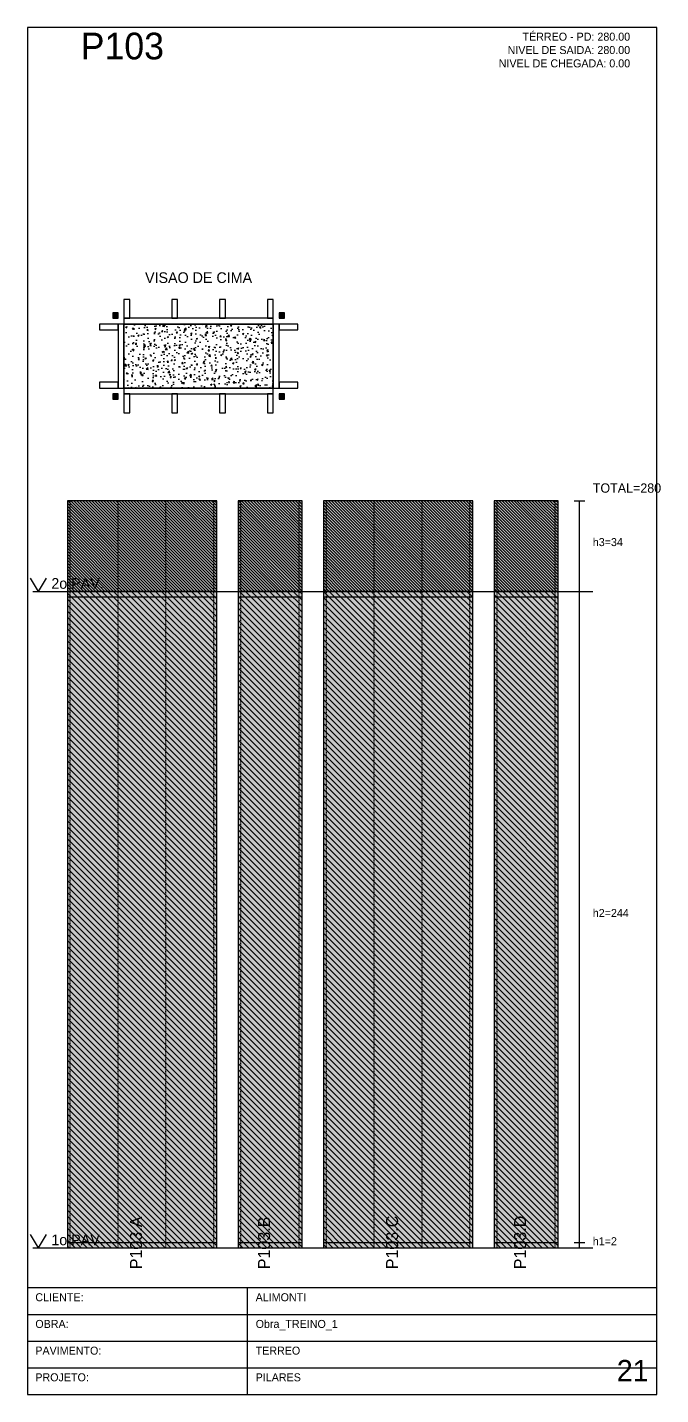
# Model space of a CAD drawing. Header units: metres. Extents: x 0 to 1466, y 0 to 2698.
# Drawn here: x 0 to 237, y 2186 to 2698 of the extents above; entities that cross this region are included whole.
import ezdxf
from ezdxf.enums import TextEntityAlignment as Align

# ---------------------------------------------------------------- set-up
doc = ezdxf.new("R2010")
doc.units = ezdxf.units.M
doc.linetypes.add('DASHED', pattern=[0.5, 0.25, -0.25])
for name, color, linetype in [('BORDA_CELULA', 9, 'Continuous'), ('CARIMBO', 9, 'Continuous'), ('CHAPA', 1, 'Continuous'), ('CONCRETO', 4, 'Continuous'), ('COTA', 241, 'Continuous'), ('Hachura', 251, 'Continuous'), ('LABEL_ID', 3, 'Continuous'), ('Nivel', 4, 'Continuous'), ('NOMENCLATURA', 1, 'Continuous'), ('Paineis', 7, 'Continuous'), ('SARR_2.2x7', 82, 'Continuous'), ('Texto Secao', 2, 'Continuous'), ('TEXTO_GERAL', 2, 'Continuous')]:
    doc.layers.add(name, color=color, linetype=linetype)

msp = doc.modelspace()

# ---------------------------------------------------------------- hatches: boundary and pattern name
at = {"layer": 'CHAPA'}
h = msp.add_hatch(color=1, dxfattribs=at)
h.dxf.hatch_style = 1
h.paths.add_polyline_path([(32, 2589), (34, 2589), (34, 2591), (32, 2591)])
h = msp.add_hatch(color=1, dxfattribs=at)
h.dxf.hatch_style = 1
h.paths.add_polyline_path([(94.4, 2589), (96.4, 2589), (96.4, 2591), (94.4, 2591)])
h = msp.add_hatch(color=1, dxfattribs=at)
h.dxf.hatch_style = 1
h.paths.add_polyline_path([(32, 2558.6), (34, 2558.6), (34, 2560.6), (32, 2560.6)])
h = msp.add_hatch(color=1, dxfattribs=at)
h.dxf.hatch_style = 1
h.paths.add_polyline_path([(94.4, 2558.6), (96.4, 2558.6), (96.4, 2560.6), (94.4, 2560.6)])
at = {"layer": 'COTA'}
h = msp.add_hatch(dxfattribs=at)
h.set_pattern_fill('AR-CONC', scale=0.03)
h.paths.add_polyline_path([(36.2, 2562.8), (92.2, 2562.8), (92.2, 2586.8), (36.2, 2586.8)])
at = {"layer": 'Hachura'}
h = msp.add_hatch(color=7, dxfattribs=at)
h.dxf.hatch_style = 1
h.paths.add_polyline_path([(15, 2486.6), (71, 2486.6), (71, 2520.6), (15, 2520.6)])
h = msp.add_hatch(dxfattribs=at)
h.set_pattern_fill('ANSI31', scale=0.25, angle=270)
h.paths.add_polyline_path([(15, 2486.6), (71, 2486.6), (71, 2520.6), (15, 2520.6)])
h = msp.add_hatch(color=7, dxfattribs=at)
h.dxf.hatch_style = 1
h.paths.add_polyline_path([(79, 2486.6), (103, 2486.6), (103, 2520.6), (79, 2520.6)])
h = msp.add_hatch(dxfattribs=at)
h.set_pattern_fill('ANSI31', scale=0.25, angle=270)
h.paths.add_polyline_path([(79, 2486.6), (103, 2486.6), (103, 2520.6), (79, 2520.6)])
h = msp.add_hatch(color=7, dxfattribs=at)
h.dxf.hatch_style = 1
h.paths.add_polyline_path([(111, 2486.6), (167, 2486.6), (167, 2520.6), (111, 2520.6)])
h = msp.add_hatch(dxfattribs=at)
h.set_pattern_fill('ANSI31', scale=0.25, angle=270)
h.paths.add_polyline_path([(111, 2486.6), (167, 2486.6), (167, 2520.6), (111, 2520.6)])
h = msp.add_hatch(color=7, dxfattribs=at)
h.dxf.hatch_style = 1
h.paths.add_polyline_path([(175, 2486.6), (199, 2486.6), (199, 2520.6), (175, 2520.6)])
h = msp.add_hatch(dxfattribs=at)
h.set_pattern_fill('ANSI31', scale=0.25, angle=270)
h.paths.add_polyline_path([(175, 2486.6), (199, 2486.6), (199, 2520.6), (175, 2520.6)])
h = msp.add_hatch(color=7, dxfattribs=at)
h.dxf.hatch_style = 1
h.paths.add_polyline_path([(15, 2240.6), (71, 2240.6), (71, 2486.6), (15, 2486.6)])
h = msp.add_hatch(dxfattribs=at)
h.set_pattern_fill('ANSI31', scale=0.5, angle=270)
h.paths.add_polyline_path([(15, 2240.6), (71, 2240.6), (71, 2486.6), (15, 2486.6)])
h = msp.add_hatch(color=7, dxfattribs=at)
h.dxf.hatch_style = 1
h.paths.add_polyline_path([(79, 2240.6), (103, 2240.6), (103, 2486.6), (79, 2486.6)])
h = msp.add_hatch(dxfattribs=at)
h.set_pattern_fill('ANSI31', scale=0.5, angle=270)
h.paths.add_polyline_path([(79, 2240.6), (103, 2240.6), (103, 2486.6), (79, 2486.6)])
h = msp.add_hatch(color=7, dxfattribs=at)
h.dxf.hatch_style = 1
h.paths.add_polyline_path([(111, 2240.6), (167, 2240.6), (167, 2486.6), (111, 2486.6)])
h = msp.add_hatch(dxfattribs=at)
h.set_pattern_fill('ANSI31', scale=0.5, angle=270)
h.paths.add_polyline_path([(111, 2240.6), (167, 2240.6), (167, 2486.6), (111, 2486.6)])
h = msp.add_hatch(color=7, dxfattribs=at)
h.dxf.hatch_style = 1
h.paths.add_polyline_path([(175, 2240.6), (199, 2240.6), (199, 2486.6), (175, 2486.6)])
h = msp.add_hatch(dxfattribs=at)
h.set_pattern_fill('ANSI31', scale=0.5, angle=270)
h.paths.add_polyline_path([(175, 2240.6), (199, 2240.6), (199, 2486.6), (175, 2486.6)])

# ---------------------------------------------------------------- linework, layer by layer
at = {"layer": 'BORDA_CELULA', "color": 9}
msp.add_lwpolyline([(0, 2185.6), (236, 2185.6), (236, 2698), (0, 2698)], close=True, dxfattribs=at)
at = {"layer": 'CARIMBO', "color": 40}
for p, q in [((82.6, 2185.6), (82.6, 2225.6)), ((0, 2215.6), (236, 2215.6)), ((0, 2205.6), (236, 2205.6)), ((0, 2195.6), (236, 2195.6))]:
    msp.add_line(p, q, dxfattribs=at)
msp.add_lwpolyline([(0, 2185.6), (236, 2185.6), (236, 2225.6), (0, 2225.6)], close=True, dxfattribs=at)
at = {"layer": 'CHAPA', "color": 1}
for points in [[(32, 2589), (34, 2589), (34, 2591), (32, 2591)], [(94.4, 2589), (96.4, 2589), (96.4, 2591), (94.4, 2591)], [(32, 2558.6), (34, 2558.6), (34, 2560.6), (32, 2560.6)], [(94.4, 2558.6), (96.4, 2558.6), (96.4, 2560.6), (94.4, 2560.6)]]:
    msp.add_lwpolyline(points, close=True, dxfattribs=at)
at = {"layer": 'CONCRETO', "color": 4}
msp.add_lwpolyline([(36.2, 2562.8), (92.2, 2562.8), (92.2, 2586.8), (36.2, 2586.8)], close=True, dxfattribs=at)
at = {"layer": 'COTA', "color": 8}
for p, q in [((205, 2520.6), (209, 2520.6)), ((207, 2240.6), (207, 2520.6)), ((205, 2486.6), (209, 2486.6)), ((205, 2486.6), (209, 2486.6)), ((205, 2242.6), (209, 2242.6)), ((205, 2242.6), (209, 2242.6)), ((205, 2240.6), (209, 2240.6))]:
    msp.add_line(p, q, dxfattribs=at)
at = {"layer": 'Nivel', "color": 4}
for p, q in [((1, 2491.6), (4, 2486.6)), ((7, 2491.6), (4, 2486.6)), ((2, 2486.6), (212, 2486.6)), ((1, 2245.6), (4, 2240.6)), ((7, 2245.6), (4, 2240.6)), ((2, 2240.6), (212, 2240.6))]:
    msp.add_line(p, q, dxfattribs=at)
at = {"layer": 'Paineis', "color": 7}
for p, q in [((15, 2484.6), (71, 2484.6)), ((79, 2484.6), (103, 2484.6)), ((111, 2484.6), (167, 2484.6)), ((175, 2484.6), (199, 2484.6)), ((15, 2242.6), (71, 2242.6)), ((79, 2242.6), (103, 2242.6)), ((111, 2242.6), (167, 2242.6)), ((175, 2242.6), (199, 2242.6))]:
    msp.add_line(p, q, dxfattribs=at)
for points in [[(36.2, 2586.8), (92.2, 2586.8), (92.2, 2589), (36.2, 2589)], [(34, 2562.8), (36.2, 2562.8), (36.2, 2586.8), (34, 2586.8)], [(92.2, 2562.8), (94.4, 2562.8), (94.4, 2586.8), (92.2, 2586.8)], [(36.2, 2560.6), (92.2, 2560.6), (92.2, 2562.8), (36.2, 2562.8)], [(15, 2486.6), (71, 2486.6), (71, 2520.6), (15, 2520.6)], [(79, 2486.6), (103, 2486.6), (103, 2520.6), (79, 2520.6)], [(111, 2486.6), (167, 2486.6), (167, 2520.6), (111, 2520.6)], [(175, 2486.6), (199, 2486.6), (199, 2520.6), (175, 2520.6)], [(15, 2240.6), (71, 2240.6), (71, 2486.6), (15, 2486.6)], [(79, 2240.6), (103, 2240.6), (103, 2486.6), (79, 2486.6)], [(111, 2240.6), (167, 2240.6), (167, 2486.6), (111, 2486.6)], [(175, 2240.6), (199, 2240.6), (199, 2486.6), (175, 2486.6)]]:
    msp.add_lwpolyline(points, close=True, dxfattribs=at)
at = {"layer": 'SARR_2.2x7', "color": 82, "linetype": 'DASHED'}
for p, q in [((16.1, 2240.6), (16.1, 2520.6)), ((34.03, 2240.6), (34.03, 2520.6)), ((51.97, 2240.6), (51.97, 2520.6)), ((69.9, 2240.6), (69.9, 2520.6)), ((80.1, 2240.6), (80.1, 2520.6)), ((101.9, 2240.6), (101.9, 2520.6)), ((112.1, 2240.6), (112.1, 2520.6)), ((130.03, 2240.6), (130.03, 2520.6)), ((147.97, 2240.6), (147.97, 2520.6)), ((165.9, 2240.6), (165.9, 2520.6)), ((176.1, 2240.6), (176.1, 2520.6)), ((197.9, 2240.6), (197.9, 2520.6))]:
    msp.add_line(p, q, dxfattribs=at)
at = {"layer": 'SARR_2.2x7', "color": 82}
for points in [[(36.2, 2589), (38.4, 2589), (38.4, 2596), (36.2, 2596)], [(54.13, 2589), (56.33, 2589), (56.33, 2596), (54.13, 2596)], [(72.07, 2589), (74.27, 2589), (74.27, 2596), (72.07, 2596)], [(90, 2589), (92.2, 2589), (92.2, 2596), (90, 2596)], [(27, 2584.6), (34, 2584.6), (34, 2586.8), (27, 2586.8)], [(94.4, 2584.6), (101.4, 2584.6), (101.4, 2586.8), (94.4, 2586.8)], [(27, 2562.8), (34, 2562.8), (34, 2565), (27, 2565)], [(94.4, 2562.8), (101.4, 2562.8), (101.4, 2565), (94.4, 2565)], [(36.2, 2553.6), (38.4, 2553.6), (38.4, 2560.6), (36.2, 2560.6)], [(54.13, 2553.6), (56.33, 2553.6), (56.33, 2560.6), (54.13, 2560.6)], [(72.07, 2553.6), (74.27, 2553.6), (74.27, 2560.6), (72.07, 2560.6)], [(90, 2553.6), (92.2, 2553.6), (92.2, 2560.6), (90, 2560.6)]]:
    msp.add_lwpolyline(points, close=True, dxfattribs=at)

# ---------------------------------------------------------------- texts
at = {"layer": 'CARIMBO', "color": 9}
for s, p in [('CLIENTE:', (3, 2220.6)), ('OBRA:', (3, 2210.6)), ('PAVIMENTO:', (3, 2200.6)), ('PROJETO:', (3, 2190.6))]:
    msp.add_text(s, height=3, dxfattribs=at).set_placement(p)
at = {"layer": 'COTA', "color": 8}
for s, height, p in [('TOTAL=280', 3.5, (212, 2523.6)), ('h3=34', 3, (212, 2503.6)), ('h2=244', 3, (212, 2364.6)), ('h1=2', 3, (212, 2241.6))]:
    msp.add_text(s, height=height, dxfattribs=at).set_placement(p)
at = {"layer": 'LABEL_ID', "color": 3}
msp.add_text('21', height=8, dxfattribs=at).set_placement((221, 2190.6))
at = {"layer": 'Nivel', "color": 4}
for s, p in [('2o PAV.', (9, 2487.6)), ('1o PAV.', (9, 2241.6))]:
    msp.add_text(s, height=4, dxfattribs=at).set_placement(p)
at = {"layer": 'NOMENCLATURA', "color": 1}
msp.add_text('P103', height=10, dxfattribs=at).set_placement((20, 2686))
at = {"layer": 'Texto Secao', "color": 2}
msp.add_text('VISAO DE CIMA', height=4, dxfattribs=at).set_placement((64.2, 2601), align=Align.BOTTOM_CENTER)
for s, p in [('P103.A', (43, 2232.6)), ('P103.B', (91, 2232.6)), ('P103.C', (139, 2232.6)), ('P103.D', (187, 2232.6))]:
    msp.add_text(s, height=4.5, rotation=90, dxfattribs=at).set_placement(p)
at = {"layer": 'TEXTO_GERAL', "color": 2}
for s, p in [('TÉRREO - PD: 280.00', (226, 2693)), ('NIVEL DE SAIDA: 280.00', (226, 2688)), ('NIVEL DE CHEGADA: 0.00', (226, 2683))]:
    msp.add_text(s, height=3, dxfattribs=at).set_placement(p, align=Align.RIGHT)
for s, p in [('ALIMONTI', (85.6, 2220.6)), ('Obra_TREINO_1', (85.6, 2210.6)), ('TERREO', (85.6, 2200.6)), ('PILARES', (85.6, 2190.6))]:
    msp.add_text(s, height=3, dxfattribs=at).set_placement(p)

doc.saveas('drawing.dxf')
